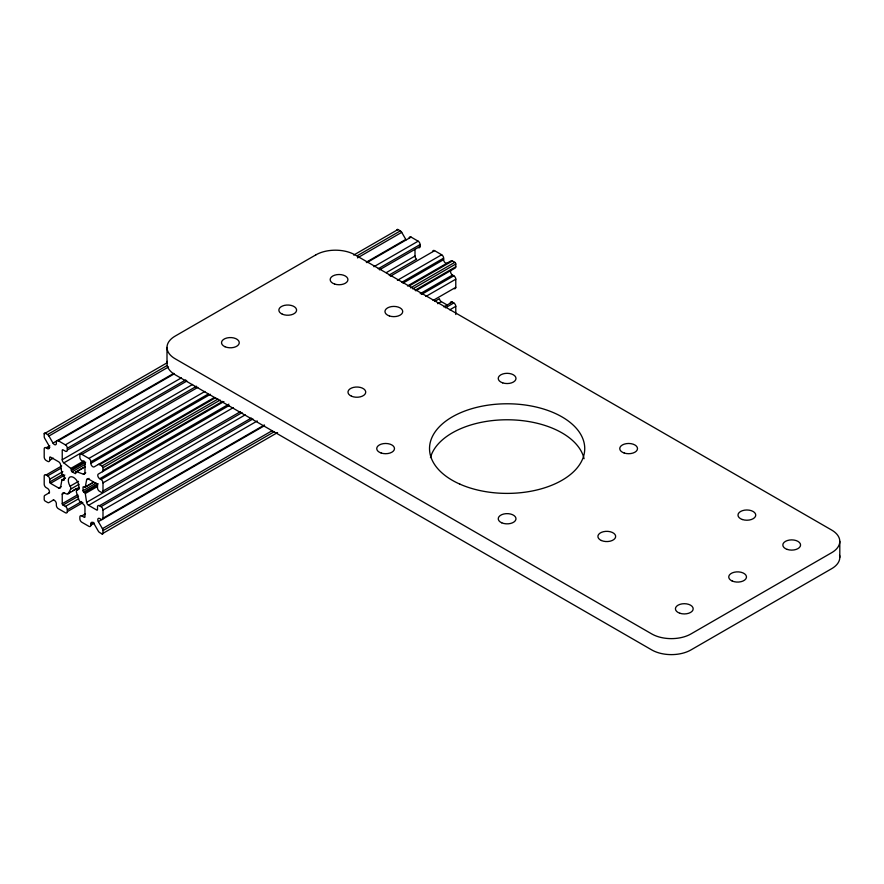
<?xml version="1.0" encoding="UTF-8"?>
<svg xmlns="http://www.w3.org/2000/svg" width="884" height="884" viewBox="0 0 884 884"><rect width="100%" height="100%" fill="white"/><g stroke="black" fill="none" stroke-linecap="round" stroke-linejoin="round"><path stroke-width="1.33" d="M84.842 466.851L76.477 471.68A1.105 0.641 60 0 0 75.847 472.1L75.836 473.05A1.105 0.641 60 0 1 75.052 473.504L72.145 471.824A1.105 0.641 60 0 1 71.361 470.465L71.35 469.514A1.105 0.641 60 0 0 70.808 468.432L63.825 462.873A2.774 1.602 60 0 1 62.234 459.724L62.234 450.287A1.105 0.641 60 0 1 63.018 449.834L65.372 451.194A2.774 1.602 60 0 0 67.328 450.055L186.911 381.015M65.493 477.946L61.902 480.023L60.576 487.316A2.774 1.602 60 0 1 58.653 488.045L50.476 483.327A1.105 0.641 60 0 1 49.692 481.968L49.692 479.25A2.774 1.602 60 0 0 47.725 475.857L46.156 474.951A2.774 1.602 60 0 0 44.2 476.078L44.2 484.233A2.774 1.602 60 0 0 46.156 487.625L47.46 488.377A2.774 1.602 60 0 1 49.272 490.819A2.774 1.602 60 0 1 48.852 493.04M251.343 418.044L99.472 505.725A2.774 1.602 60 0 0 97.505 506.863L97.505 509.571A1.105 0.641 60 0 1 96.721 510.024L88.544 505.305A2.774 1.602 60 0 1 86.621 502.355L85.295 493.526A1.105 0.641 60 0 0 84.544 492.454L83.814 492.034A1.105 0.641 60 0 1 83.03 490.675L83.03 487.316A1.105 0.641 60 0 1 83.814 486.863L84.632 487.327A1.105 0.641 60 0 0 85.295 487.084L86.621 479.791L89.019 478.41M53.007 500.245A2.774 1.602 60 0 1 55.139 500.985A2.774 1.602 60 0 1 56.355 503.769L56.355 505.272A2.774 1.602 60 0 0 58.311 508.676L65.372 512.742A2.774 1.602 60 0 0 67.328 511.615L67.328 509.803A2.774 1.602 60 0 0 65.372 506.41L63.018 505.051A1.105 0.641 60 0 1 62.234 503.692L62.234 494.255A2.774 1.602 60 0 1 63.825 492.952L66.897 494.046A2.774 1.602 60 0 0 68.311 493.592L70.643 489.15L79.019 484.322M53.272 458.166L49.692 460.244A2.774 1.602 60 0 1 47.725 461.371L46.156 460.465A2.774 1.602 60 0 1 44.2 457.072L44.2 448.928A2.774 1.602 60 0 1 46.156 447.79L47.46 448.542A2.774 1.602 60 0 0 49.272 448.199A2.774 1.602 60 0 0 48.852 445.481L44.775 438.431A2.774 1.602 60 0 1 44.2 436.497L44.2 433.768L167.153 362.772M353.711 255.067L397.955 229.52L400.319 230.89A2.774 1.602 60 0 1 401.712 232.348L405.789 239.409A2.774 1.602 60 0 0 406.076 239.862M44.2 433.768A1.381 0.796 60 0 1 45.183 433.193L47.548 434.563L167.131 365.523M357.269 255.741L400.319 230.89M47.548 434.563A2.774 1.602 60 0 1 48.929 436.022L168.512 366.982M357.467 257.896L401.712 232.348M48.929 436.022L53.007 443.083L173.783 373.346M366.319 262.194L405.789 239.409M46.156 447.79L49.747 445.724M53.007 443.083A2.774 1.602 60 0 0 55.139 444.807A2.774 1.602 60 0 0 56.355 443.414L56.355 441.912A2.774 1.602 60 0 1 58.311 440.773L174.314 373.81M366.838 262.647L411.093 237.1L418.143 241.177A2.774 1.602 60 0 1 420.11 244.57L420.11 246.382A2.774 1.602 60 0 1 418.651 247.73M47.46 448.542L49.858 447.16M58.311 440.773L65.372 444.851L181.364 377.877M373.899 266.725L418.143 241.177M67.328 450.055L67.328 448.243L185.717 379.899M378.253 268.736L420.11 244.57M379.446 269.852L420.11 246.382M62.234 459.724L192.579 384.463M386.308 272.615L415.005 256.051L415.005 249.31M63.825 462.873L196.568 386.231M389.104 275.068L416.607 259.189A2.774 1.602 60 0 1 415.005 256.051M46.156 474.951L61.703 465.978M76.477 471.68L83.372 474.156A2.774 1.602 60 0 0 84.963 472.852L84.963 463.404A1.105 0.641 60 0 0 84.179 462.056L81.825 460.697A2.774 1.602 60 0 1 79.869 457.293L79.869 455.492A2.774 1.602 60 0 1 81.825 454.354L197.828 387.38M390.363 276.228L434.608 250.68L441.668 254.758A2.774 1.602 60 0 1 443.624 258.15L443.624 259.653A2.774 1.602 60 0 0 444.829 262.438A2.774 1.602 60 0 0 446.972 263.189M47.725 475.857L60.886 468.266M49.692 479.25L62.841 471.658M70.808 468.432L83.958 460.84M81.825 454.354L88.886 458.431L204.889 391.457M397.413 280.305L441.668 254.758M49.692 481.968L62.841 474.377M71.35 469.514L84.51 461.912M71.361 470.465L85.704 462.177M50.476 483.327L64.819 475.039M72.145 471.824L85.295 464.222M214.26 397.535L94.19 466.863A2.774 1.602 60 0 1 92.058 466.122A2.774 1.602 60 0 1 90.842 463.327L90.842 461.824L208.038 394.165M401.767 282.316L443.624 258.15M90.842 463.327L210.436 394.286M402.96 283.123L443.624 259.653M61.902 480.023A1.105 0.641 60 0 1 62.565 479.769L64.952 478.388M75.847 472.1L85.405 466.575M49.559 492.631L44.775 495.394A2.774 1.602 60 0 0 44.2 496.664L44.2 499.394A1.381 0.796 60 0 0 45.183 501.084L47.548 502.455A2.774 1.602 60 0 0 48.929 502.598L53.714 499.836M407.502 285.974L451.039 260.835A2.774 1.602 60 0 1 452.431 260.968L454.796 262.338A1.381 0.796 60 0 1 455.779 264.029L455.779 266.769A2.774 1.602 60 0 1 455.205 268.029L415.734 290.814M58.653 488.045L61.04 486.664M98.268 464.509A2.774 1.602 60 0 1 99.649 464.641L215.652 397.678M409.38 285.83L452.431 260.968M83.372 474.156L85.759 472.774M99.649 464.641L102.014 466.012L218.017 399.038M410.552 287.886L454.796 262.338M70.643 489.15A2.774 1.602 60 0 0 70.145 486.189L78.521 481.36M102.422 471.713A2.774 1.602 60 0 0 102.997 470.443L102.997 467.713L220.193 400.043M412.729 288.891L455.779 264.029M102.997 470.443L222.58 401.402M415.115 290.239L455.779 266.769M62.234 494.255L64.62 492.874M223.917 401.568L98.345 474.056A2.774 1.602 60 0 0 97.925 476.277A2.774 1.602 60 0 0 99.737 478.73L101.041 479.482A2.774 1.602 60 0 1 102.997 482.874L102.997 491.018A2.774 1.602 60 0 1 101.041 492.145L99.472 491.25A2.774 1.602 60 0 1 97.505 487.846L97.505 485.139A1.105 0.641 60 0 0 96.721 483.78L88.544 479.051A2.774 1.602 60 0 0 86.621 479.791M68.09 493.36L70.488 491.979M72.875 490.598L76.466 488.521M68.311 493.592L79.074 487.382M94.433 523.118L90.842 525.195A2.774 1.602 60 0 1 88.886 526.323L81.825 522.245A2.774 1.602 60 0 1 79.869 518.853L79.869 517.041A2.774 1.602 60 0 1 81.825 515.913L84.179 517.273A1.105 0.641 60 0 0 84.963 516.82L84.963 507.372A2.774 1.602 60 0 0 83.372 504.234L80.3 501.792A2.774 1.602 60 0 1 78.886 499.703L76.543 492.565A2.774 1.602 60 0 1 77.052 490.178L79.438 488.797M84.632 487.327L93.008 482.498M85.295 487.084L93.66 482.244M99.737 478.73L228.89 404.154M420.22 293.687L452.509 275.046L453.812 275.797A2.774 1.602 60 0 1 455.779 279.2L455.779 287.344A2.774 1.602 60 0 1 454.067 288.604M101.041 479.482L228.989 405.601M421.524 294.438L453.812 275.797M83.03 490.675L96.179 483.084M62.234 503.692L77.781 494.72M83.814 492.034L98.168 483.747M84.544 492.454L97.704 484.863M63.018 505.051L78.565 496.079M102.997 482.874L233.343 407.612M425.878 296.46L455.779 279.2M85.295 493.526L97.251 486.62M65.372 506.41L78.521 498.808M67.328 509.803L81.682 501.515M67.328 511.615L82.875 502.642M102.997 491.018L240.525 411.624M433.049 300.461L455.779 287.344M86.621 502.355L242.083 412.596M434.619 301.444L439.403 298.682A2.774 1.602 60 0 0 441.326 301.632L447.171 305.002M88.544 505.305L245.211 414.861M437.735 303.709L441.326 301.632M81.825 515.913L85.416 513.836M443.878 306.892L452.243 302.052L453.812 302.958A2.774 1.602 60 0 1 455.779 306.35L455.779 314.505M99.472 505.725L101.041 506.631L252.912 418.95M445.448 307.787L453.812 302.958M90.842 525.195L90.842 523.693A2.774 1.602 60 0 1 92.058 522.3A2.774 1.602 60 0 1 94.19 524.024L98.268 531.074A2.774 1.602 60 0 0 99.649 532.533L102.014 533.903A1.381 0.796 60 0 0 102.997 533.339L102.997 530.61A2.774 1.602 60 0 0 102.422 528.676L98.345 521.615A2.774 1.602 60 0 1 97.925 518.908A2.774 1.602 60 0 1 99.737 518.554L101.041 519.306A2.774 1.602 60 0 0 102.997 518.179L102.997 510.024L257.266 420.961M449.801 309.809L455.779 306.35M90.842 523.693L93.24 522.311M102.997 518.179L264.438 424.972M98.345 521.615L264.57 425.646M102.422 528.676L272.239 430.63M102.997 530.61L274.007 431.878M102.014 533.903L277.587 432.541M62.565 479.769L63.383 480.244A1.105 0.641 60 0 0 64.167 479.791L64.167 476.421A1.105 0.641 60 0 0 63.383 475.062L62.654 474.642A1.105 0.641 60 0 1 61.88 473.459L60.576 464.741A2.774 1.602 60 0 0 58.653 461.791L50.476 457.072A1.105 0.641 60 0 0 49.692 457.525L49.692 460.244M839.8 541.373L839.8 557.362M166.999 347.434L166.999 363.423M430.475 457.569A77.604 44.808 0 0 1 508.134 419.778A77.604 44.808 0 0 1 584.07 458.73M167.242 361.335A27.713 16 0 0 0 175.12 374.739L651.762 649.928A27.713 16 0 0 0 690.968 649.928L831.678 568.677A27.713 16 0 0 0 839.568 555.274M102.014 466.012A1.381 0.796 60 0 1 102.997 467.713M88.886 458.431A2.774 1.602 60 0 1 90.842 461.824M65.372 444.851A2.774 1.602 60 0 1 67.328 448.243M70.145 486.189A7.481 4.321 60 0 1 69.759 477.128A7.481 4.321 60 0 1 77.438 481.559A7.481 4.321 60 0 1 77.052 490.178M101.041 506.631A2.774 1.602 60 0 1 102.997 510.024M452.509 275.046A2.774 1.602 60 0 1 450.707 272.603A2.774 1.602 60 0 1 451.127 270.382M432.663 251.531A2.774 1.602 60 0 1 434.608 250.68M409.126 238.238A2.774 1.602 60 0 1 411.093 237.1M396.982 230.083A1.381 0.796 60 0 1 397.955 229.52M450.31 302.903A2.774 1.602 60 0 1 452.243 302.052M315.842 254.879L175.12 336.119A27.713 16 0 0 0 175.12 358.749L651.762 633.939A27.713 16 0 0 0 690.968 633.939L831.678 552.688A27.713 16 0 0 0 831.678 530.057L355.036 254.879A27.713 16 0 0 0 315.842 254.879M351.467 396.198A8.873 5.116 0 0 0 365.656 392.805A8.873 5.116 0 0 0 353.467 387.402A8.873 5.116 0 0 0 351.467 396.198M282.327 314.185A8.873 5.116 0 0 0 296.516 310.792A8.873 5.116 0 0 0 284.328 305.4A8.873 5.116 0 0 0 282.327 314.185M334.627 284.062A8.873 5.116 0 0 0 347.931 279.631A8.873 5.116 0 0 0 334.627 275.189A8.873 5.116 0 0 0 334.627 284.062M624.203 453.028A8.873 5.116 0 0 0 637.508 448.597A8.873 5.116 0 0 0 624.203 444.155A8.873 5.116 0 0 0 624.203 453.028M459.879 484.134A77.604 44.808 0 0 0 584.07 454.442A77.604 44.808 0 0 0 477.426 407.192A77.604 44.808 0 0 0 459.879 484.134M501.725 522.809A8.873 5.116 0 0 0 515.913 519.416A8.873 5.116 0 0 0 503.736 514.013A8.873 5.116 0 0 0 501.725 522.809M787.268 549.428A8.873 5.116 0 0 0 800.572 544.997A8.873 5.116 0 0 0 787.268 540.566A8.873 5.116 0 0 0 787.268 549.428M679.873 613.253A8.873 5.116 0 0 0 693.178 608.811A8.873 5.116 0 0 0 679.873 604.38A8.873 5.116 0 0 0 679.873 613.253M742.438 519.538A8.873 5.116 0 0 0 755.743 515.096A8.873 5.116 0 0 0 742.438 510.665A8.873 5.116 0 0 0 742.438 519.538M502.687 382.871A8.873 5.116 0 0 0 515.991 378.44A8.873 5.116 0 0 0 502.687 373.998A8.873 5.116 0 0 0 502.687 382.871M381.181 453.028A8.873 5.116 0 0 0 394.485 448.597A8.873 5.116 0 0 0 381.181 444.155A8.873 5.116 0 0 0 381.181 453.028M224.989 346.738A8.873 5.116 0 0 0 239.188 343.346A8.873 5.116 0 0 0 227 337.953A8.873 5.116 0 0 0 224.989 346.738M389.413 315.964A8.873 5.116 0 0 0 402.717 311.522A8.873 5.116 0 0 0 389.413 307.091A8.873 5.116 0 0 0 389.413 315.964M732.206 581.031A8.873 5.116 0 0 0 746.405 577.639A8.873 5.116 0 0 0 734.217 572.246A8.873 5.116 0 0 0 732.206 581.031M601.385 540.511A8.873 5.116 0 0 0 615.584 537.118A8.873 5.116 0 0 0 603.396 531.715A8.873 5.116 0 0 0 601.385 540.511"/></g></svg>
